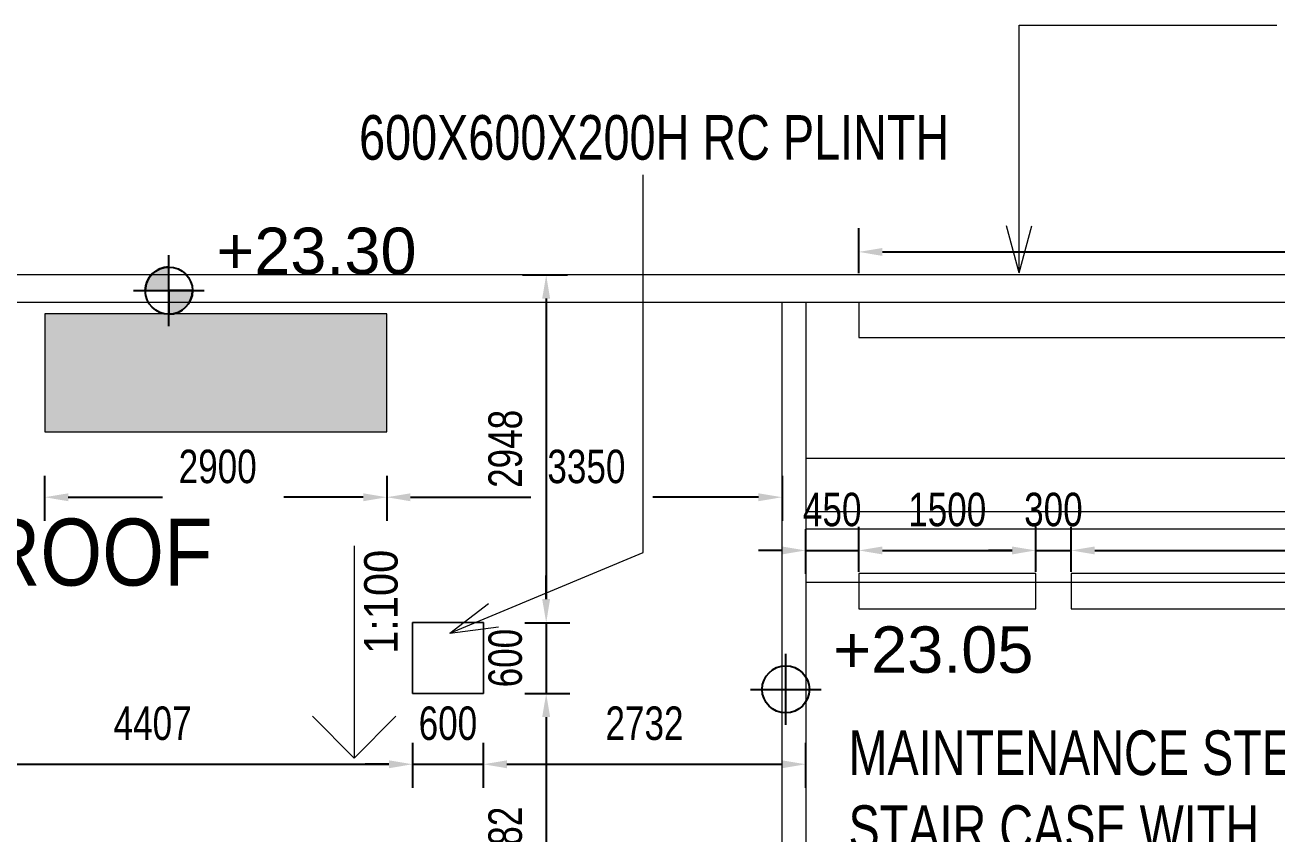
# Model space of a CAD drawing. Header units: millimetres. Extents: x 4021 to 183614, y -11746 to 71065.
# Drawn here: x 46073 to 56684, y 40998 to 47857 of the extents above; entities that cross this region are included whole.
import ezdxf

# ---------------------------------------------------------------- set-up
doc = ezdxf.new("R2010")
doc.units = ezdxf.units.MM
doc.linetypes.add('Hidden', pattern=[7.14375, 4.7625, -2.38125])
for name, color, linetype, lineweight in [('A-ANNO-DIMS', 211, 'Continuous', 5), ('A-ANNO-NOTE', 131, 'Continuous', 25), ('A-DETL', 90, 'Continuous', 9), ('A-DETL-GENF', 92, 'Continuous', 20), ('A-DETL-THIN', 151, 'Continuous', 9), ('A-FLOR', 192, 'Continuous', 9), ('A-GENM', 13, 'Continuous', 20), ('A-WALL', 113, 'Continuous', 20), ('G-ANNO-TEXT', 231, 'Continuous', 5)]:
    doc.layers.add(name, color=color, linetype=linetype, lineweight=lineweight)
doc.styles.add('Arial', font='arial.ttf', dxfattribs={"height": 393.413174})
doc.styles.add('Swis721 BT_1', font='swiss.ttf', dxfattribs={"width": 0.89, "height": 283.821263})
doc.styles.add('Swis721 BT_3', font='swiss.ttf', dxfattribs={"width": 0.75, "height": 283.821263})
doc.styles.add('Swis721 BT_4', font='swiss.ttf', dxfattribs={"width": 0.85, "height": 567.642527})
doc.styles.add('Swis721 BT_5', font='swiss.ttf', dxfattribs={"width": 0.75, "height": 378.428351})
doc.dimstyles.new('DLN_1_5mm', dxfattribs={"dimscale": 304.8, "dimtxt": 300, "dimasz": 0.656168, "dimexe": 0.656168, "dimexo": 0.0625, "dimgap": 0.656168, "dimtad": 1, "dimdec": 0, "dimzin": 0, "dimdsep": 46, "dimtxsty": 'Swis721 BT_3', "dimsah": 1, "dimcen": 0.09, "dimadec": 0, "dimazin": 0, "dimtfac": 1, "dimtdec": 4, "dimtix": 1, "dimtmove": 0, "dimatfit": 3, "dimfxl": 0.656168, "dimfxlon": 1, "dimtvp": 1, "dimtolj": 1, "dimtzin": 0, "dimarcsym": 2})
doc.dimstyles.new('DLN_1_5mm_6', dxfattribs={"dimscale": 304.8, "dimtxt": 300, "dimasz": 0.656168, "dimexe": 0.656168, "dimexo": 0.0625, "dimgap": 0.656168, "dimtad": 1, "dimdec": 0, "dimzin": 0, "dimdsep": 46, "dimtxsty": 'Swis721 BT_3', "dimsah": 1, "dimcen": 0.09, "dimadec": 0, "dimazin": 0, "dimtfac": 1, "dimtdec": 4, "dimtix": 1, "dimtmove": 2, "dimatfit": 3, "dimfxl": 0.656168, "dimfxlon": 1, "dimtvp": 1, "dimtolj": 1, "dimtzin": 0, "dimarcsym": 2})
doc.dimstyles.new('DLN_1_5mm__Left_Text_', dxfattribs={"dimscale": 304.8, "dimtxt": 300, "dimasz": 0.656168, "dimexe": 0.656168, "dimexo": 0.0625, "dimgap": 0.656168, "dimtad": 1, "dimdec": 0, "dimzin": 0, "dimdsep": 46, "dimtxsty": 'Swis721 BT_3', "dimsah": 1, "dimcen": 0.09, "dimadec": 0, "dimazin": 0, "dimtfac": 1, "dimtdec": 4, "dimtix": 1, "dimtmove": 0, "dimatfit": 3, "dimfxl": 0.656168, "dimfxlon": 1, "dimtvp": 1, "dimtolj": 1, "dimtzin": 0, "dimarcsym": 2})

# ---------------------------------------------------------------- blocks, each defined once
blk = doc.blocks.new('Generic Models 2 - Generic Models 2-8616376-Copy of COLOUR_R_F')
at = {"layer": 'A-GENM', "color": 8, "linetype": 'Hidden'}
for p, q in [((61664, 43582), (52689, 43582)), ((52689, 43132), (61214, 43132))]:
    blk.add_line(p, q, dxfattribs=at)
blk = doc.blocks.new('Generic Models 3 - Generic Models 2-8616397-Copy of COLOUR_R_F')
at = {"layer": 'A-GENM', "color": 8, "linetype": 'Hidden'}
for p, q in [((62264, 44182), (52689, 44182)), ((52689, 43732), (61814, 43732))]:
    blk.add_line(p, q, dxfattribs=at)
blk = doc.blocks.new('DLN_Slab Level Mark - SSL-2mm_Type 2-2670448-Copy of COLOUR_R_F')
at = {"layer": 'A-ANNO-NOTE'}
for p, q in [((0, 1.5), (0, -1.5)), ((-1.5, 0), (1.5, 0))]:
    blk.add_line(p, q, dxfattribs=at)
blk.add_circle((0, 0), 1, dxfattribs=at)
blk = doc.blocks.new('DLN_Slab Level Mark - FFL-2mm_Type 2-2670450-Copy of COLOUR_R_F')
at = {"layer": 'A-ANNO-NOTE', "lineweight": 5}
h = blk.add_hatch(color=256, dxfattribs=at)
edge = h.paths.add_edge_path(flags=0)
edge.add_arc((0, 0), 1, 0, 90, ccw=False)
edge.add_line((1, 0), (0, 0))
edge.add_line((0, 0), (0, 1))
h = blk.add_hatch(color=256, dxfattribs=at)
edge = h.paths.add_edge_path(flags=0)
edge.add_arc((0, 0), 1, 180, 270, ccw=False)
edge.add_line((-1, 0), (0, 0))
edge.add_line((0, 0), (0, -1))
at = {"layer": 'A-ANNO-NOTE'}
for p, q in [((0, 1.5), (0, -1.5)), ((0, 1), (0, 0)), ((0, 0), (-1, 0)), ((0, -1), (0, 0)), ((0, 0), (1, 0)), ((-1.5, 0), (1.5, 0))]:
    blk.add_line(p, q, dxfattribs=at)
blk.add_circle((0, 0), 1, dxfattribs=at)
for start, end in [(360, 90), (180, 270)]:
    blk.add_arc((0, 0), 1, start, end, dxfattribs=at)
blk = doc.blocks.new('DIMBLOCK86-Copy of COLOUR_R_F')
at = {"layer": 'A-ANNO-DIMS', "color": 0, "lineweight": -2, "transparency": 16777216}
for p, q in [((52689, 43583), (52689, 43202)), ((53139, 43221), (53139, 43602)), ((52489, 43402), (52289, 43402)), ((52689, 43402), (53139, 43402)), ((53339, 43402), (53539, 43402))]:
    blk.add_line(p, q, dxfattribs=at)
at = {"layer": 'A-ANNO-DIMS', "color": 0, "transparency": 16777216}
for points in [[(52489, 43435), (52489, 43368), (52689, 43402)], [(53339, 43435), (53339, 43368), (53139, 43402)]]:
    blk.add_solid(points, dxfattribs=at)
at = {"layer": 'Defpoints', "color": 0, "transparency": 16777216}
for p in [(52689, 43602), (53139, 43402), (53139, 43202)]:
    blk.add_point(p, dxfattribs=at)
at = {"layer": 'A-ANNO-DIMS', "color": 0, "transparency": 16777216, "insert": (52914, 43747), "char_height": 283.8, "width": 565.71, "attachment_point": 5, "style": 'Swis721 BT_3'}
blk.add_mtext('\\A1;450', dxfattribs=at)
blk = doc.blocks.new('DIMBLOCK87-Copy of COLOUR_R_F')
at = {"layer": 'A-ANNO-DIMS', "color": 0, "lineweight": -2, "transparency": 16777216}
for p, q in [((53139, 43221), (53139, 43602)), ((54639, 43221), (54639, 43602)), ((53339, 43402), (54439, 43402))]:
    blk.add_line(p, q, dxfattribs=at)
at = {"layer": 'A-ANNO-DIMS', "color": 0, "transparency": 16777216}
for points in [[(53339, 43435), (53339, 43368), (53139, 43402)], [(54439, 43435), (54439, 43368), (54639, 43402)]]:
    blk.add_solid(points, dxfattribs=at)
at = {"layer": 'Defpoints', "color": 0, "transparency": 16777216}
for p in [(54639, 43402), (53139, 43202), (54639, 43202)]:
    blk.add_point(p, dxfattribs=at)
at = {"layer": 'A-ANNO-DIMS', "color": 0, "transparency": 16777216, "insert": (53889, 43747), "char_height": 283.8, "width": 754.29, "attachment_point": 5, "style": 'Swis721 BT_3'}
blk.add_mtext('\\A1;1500', dxfattribs=at)
blk = doc.blocks.new('DIMBLOCK88-Copy of COLOUR_R_F')
at = {"layer": 'A-ANNO-DIMS', "color": 0, "lineweight": -2, "transparency": 16777216}
for p, q in [((54639, 43221), (54639, 43602)), ((54939, 43221), (54939, 43602)), ((54439, 43402), (54239, 43402)), ((54639, 43402), (54939, 43402)), ((55139, 43402), (55339, 43402))]:
    blk.add_line(p, q, dxfattribs=at)
at = {"layer": 'A-ANNO-DIMS', "color": 0, "transparency": 16777216}
for points in [[(54439, 43435), (54439, 43368), (54639, 43402)], [(55139, 43435), (55139, 43368), (54939, 43402)]]:
    blk.add_solid(points, dxfattribs=at)
at = {"layer": 'Defpoints', "color": 0, "transparency": 16777216}
for p in [(54939, 43402), (54639, 43202), (54939, 43202)]:
    blk.add_point(p, dxfattribs=at)
at = {"layer": 'A-ANNO-DIMS', "color": 0, "transparency": 16777216, "insert": (54789, 43747), "char_height": 283.8, "width": 565.71, "attachment_point": 5, "style": 'Swis721 BT_3'}
blk.add_mtext('\\A1;300', dxfattribs=at)
blk = doc.blocks.new('DIMBLOCK89-Copy of COLOUR_R_F')
at = {"layer": 'A-ANNO-DIMS', "color": 0, "lineweight": -2, "transparency": 16777216}
for p, q in [((54939, 43221), (54939, 43602)), ((59259, 43221), (59259, 43602)), ((55139, 43402), (59059, 43402))]:
    blk.add_line(p, q, dxfattribs=at)
at = {"layer": 'A-ANNO-DIMS', "color": 0, "transparency": 16777216}
for points in [[(55139, 43435), (55139, 43368), (54939, 43402)], [(59059, 43435), (59059, 43368), (59259, 43402)]]:
    blk.add_solid(points, dxfattribs=at)
at = {"layer": 'Defpoints', "color": 0, "transparency": 16777216}
for p in [(59259, 43402), (54939, 43202), (59259, 43202)]:
    blk.add_point(p, dxfattribs=at)
at = {"layer": 'A-ANNO-DIMS', "color": 0, "transparency": 16777216, "insert": (57099, 43747), "char_height": 283.8, "width": 754.29, "attachment_point": 5, "style": 'Swis721 BT_3'}
blk.add_mtext('\\A1;4320', dxfattribs=at)
blk = doc.blocks.new('DIMBLOCK91-Copy of COLOUR_R_F')
at = {"layer": 'A-ANNO-DIMS', "color": 0, "lineweight": -2, "transparency": 16777216}
for p, q in [((53139, 45752), (53139, 46133)), ((62939, 45752), (62939, 46133)), ((53339, 45933), (62739, 45933))]:
    blk.add_line(p, q, dxfattribs=at)
at = {"layer": 'A-ANNO-DIMS', "color": 0, "transparency": 16777216}
for points in [[(53339, 45966), (53339, 45899), (53139, 45933)], [(62739, 45966), (62739, 45899), (62939, 45933)]]:
    blk.add_solid(points, dxfattribs=at)
at = {"layer": 'Defpoints', "color": 0, "transparency": 16777216}
for p in [(62939, 45933), (53139, 45733), (62939, 45733)]:
    blk.add_point(p, dxfattribs=at)
at = {"layer": 'A-ANNO-DIMS', "color": 0, "transparency": 16777216, "insert": (58039, 46278), "char_height": 283.8, "width": 754.29, "attachment_point": 5, "style": 'Swis721 BT_3'}
blk.add_mtext('\\A1;9800', dxfattribs=at)
blk = doc.blocks.new('DIMBLOCK115-Copy of COLOUR_R_F')
at = {"layer": 'A-ANNO-DIMS', "color": 0, "lineweight": -2, "transparency": 16777216}
for p, q in [((46239, 44034), (46239, 43653)), ((49139, 44034), (49139, 43653)), ((46439, 43853), (47237, 43853)), ((48939, 43853), (48267, 43853))]:
    blk.add_line(p, q, dxfattribs=at)
at = {"layer": 'A-ANNO-DIMS', "color": 0, "transparency": 16777216}
for points in [[(46439, 43886), (46439, 43819), (46239, 43853)], [(48939, 43886), (48939, 43819), (49139, 43853)]]:
    blk.add_solid(points, dxfattribs=at)
at = {"layer": 'Defpoints', "color": 0, "transparency": 16777216}
for p in [(46239, 44053), (49139, 44053), (49139, 43853)]:
    blk.add_point(p, dxfattribs=at)
at = {"layer": 'A-ANNO-DIMS', "color": 0, "transparency": 16777216, "insert": (47375, 44256), "char_height": 283.8, "width": 754.29, "attachment_point": 1, "line_spacing_factor": 1.00667, "style": 'Swis721 BT_3'}
blk.add_mtext('\\A1;2900', dxfattribs=at)
blk = doc.blocks.new('DIMBLOCK116-Copy of COLOUR_R_F')
at = {"layer": 'A-ANNO-DIMS', "color": 0, "lineweight": -2, "transparency": 16777216}
for p, q in [((49139, 44034), (49139, 43653)), ((52489, 44034), (52489, 43653)), ((49339, 43853), (50361, 43853)), ((52289, 43853), (51394, 43853))]:
    blk.add_line(p, q, dxfattribs=at)
at = {"layer": 'A-ANNO-DIMS', "color": 0, "transparency": 16777216}
for points in [[(49339, 43886), (49339, 43819), (49139, 43853)], [(52289, 43886), (52289, 43819), (52489, 43853)]]:
    blk.add_solid(points, dxfattribs=at)
at = {"layer": 'Defpoints', "color": 0, "transparency": 16777216}
for p in [(49139, 44053), (52489, 44053), (52489, 43853)]:
    blk.add_point(p, dxfattribs=at)
at = {"layer": 'A-ANNO-DIMS', "color": 0, "transparency": 16777216, "insert": (50500, 44256), "char_height": 283.8, "width": 754.29, "attachment_point": 1, "line_spacing_factor": 1.00667, "style": 'Swis721 BT_3'}
blk.add_mtext('\\A1;3350', dxfattribs=at)
blk = doc.blocks.new('DIMBLOCK126-Copy of COLOUR_R_F')
at = {"layer": 'A-ANNO-DIMS', "color": 0, "lineweight": -2, "transparency": 16777216}
for p, q in [((44950, 41770), (44950, 41389)), ((49357, 41770), (49357, 41389)), ((45150, 41589), (49157, 41589))]:
    blk.add_line(p, q, dxfattribs=at)
at = {"layer": 'A-ANNO-DIMS', "color": 0, "transparency": 16777216}
for points in [[(45150, 41622), (45150, 41555), (44950, 41589)], [(49157, 41622), (49157, 41555), (49357, 41589)]]:
    blk.add_solid(points, dxfattribs=at)
at = {"layer": 'Defpoints', "color": 0, "transparency": 16777216}
for p in [(44950, 41789), (49357, 41789), (49357, 41589)]:
    blk.add_point(p, dxfattribs=at)
at = {"layer": 'A-ANNO-DIMS', "color": 0, "transparency": 16777216, "insert": (47154, 41935), "char_height": 283.8, "width": 754.29, "attachment_point": 5, "style": 'Swis721 BT_3'}
blk.add_mtext('\\A1;4407', dxfattribs=at)
blk = doc.blocks.new('DIMBLOCK127-Copy of COLOUR_R_F')
at = {"layer": 'A-ANNO-DIMS', "color": 0, "lineweight": -2, "transparency": 16777216}
for p, q in [((49357, 41770), (49357, 41389)), ((49957, 41770), (49957, 41389)), ((49157, 41589), (48957, 41589)), ((49357, 41589), (49957, 41589)), ((50157, 41589), (50357, 41589))]:
    blk.add_line(p, q, dxfattribs=at)
at = {"layer": 'A-ANNO-DIMS', "color": 0, "transparency": 16777216}
for points in [[(49157, 41622), (49157, 41555), (49357, 41589)], [(50157, 41622), (50157, 41555), (49957, 41589)]]:
    blk.add_solid(points, dxfattribs=at)
at = {"layer": 'Defpoints', "color": 0, "transparency": 16777216}
for p in [(49357, 41789), (49957, 41789), (49957, 41589)]:
    blk.add_point(p, dxfattribs=at)
at = {"layer": 'A-ANNO-DIMS', "color": 0, "transparency": 16777216, "insert": (49657, 41935), "char_height": 283.8, "width": 565.71, "attachment_point": 5, "style": 'Swis721 BT_3'}
blk.add_mtext('\\A1;600', dxfattribs=at)
blk = doc.blocks.new('DIMBLOCK128-Copy of COLOUR_R_F')
at = {"layer": 'A-ANNO-DIMS', "color": 0, "lineweight": -2, "transparency": 16777216}
for p, q in [((49957, 41770), (49957, 41389)), ((52689, 41770), (52689, 41389)), ((50157, 41589), (52489, 41589))]:
    blk.add_line(p, q, dxfattribs=at)
at = {"layer": 'A-ANNO-DIMS', "color": 0, "transparency": 16777216}
for points in [[(50157, 41622), (50157, 41555), (49957, 41589)], [(52489, 41622), (52489, 41555), (52689, 41589)]]:
    blk.add_solid(points, dxfattribs=at)
at = {"layer": 'Defpoints', "color": 0, "transparency": 16777216}
for p in [(49957, 41789), (52689, 41789), (52689, 41589)]:
    blk.add_point(p, dxfattribs=at)
at = {"layer": 'A-ANNO-DIMS', "color": 0, "transparency": 16777216, "insert": (51323, 41935), "char_height": 283.8, "width": 754.29, "attachment_point": 5, "style": 'Swis721 BT_3'}
blk.add_mtext('\\A1;2732', dxfattribs=at)
blk = doc.blocks.new('DIMBLOCK132-Copy of COLOUR_R_F')
at = {"layer": 'A-ANNO-DIMS', "color": 0, "lineweight": -2, "transparency": 16777216}
for p, q in [((50671, 45737), (50290, 45737)), ((50490, 45537), (50490, 42989)), ((50309, 42789), (50690, 42789))]:
    blk.add_line(p, q, dxfattribs=at)
at = {"layer": 'A-ANNO-DIMS', "color": 0, "transparency": 16777216}
for points in [[(50456, 45537), (50523, 45537), (50490, 45737)], [(50456, 42989), (50523, 42989), (50490, 42789)]]:
    blk.add_solid(points, dxfattribs=at)
at = {"layer": 'Defpoints', "color": 0, "transparency": 16777216}
for p in [(50690, 45737), (50290, 42789), (50490, 42789)]:
    blk.add_point(p, dxfattribs=at)
at = {"layer": 'A-ANNO-DIMS', "color": 0, "transparency": 16777216, "insert": (50144, 44263), "char_height": 283.8, "width": 754.29, "attachment_point": 5, "rotation": 90, "style": 'Swis721 BT_3'}
blk.add_mtext('\\A1;2948', dxfattribs=at)
blk = doc.blocks.new('DIMBLOCK133-Copy of COLOUR_R_F')
at = {"layer": 'A-ANNO-DIMS', "color": 0, "lineweight": -2, "transparency": 16777216}
for p, q in [((50490, 42989), (50490, 43189)), ((50309, 42789), (50690, 42789)), ((50490, 42789), (50490, 42189)), ((50309, 42189), (50690, 42189)), ((50490, 41989), (50490, 41789))]:
    blk.add_line(p, q, dxfattribs=at)
at = {"layer": 'A-ANNO-DIMS', "color": 0, "transparency": 16777216}
for points in [[(50456, 42989), (50523, 42989), (50490, 42789)], [(50456, 41989), (50523, 41989), (50490, 42189)]]:
    blk.add_solid(points, dxfattribs=at)
at = {"layer": 'Defpoints', "color": 0, "transparency": 16777216}
for p in [(50290, 42789), (50290, 42189), (50490, 42189)]:
    blk.add_point(p, dxfattribs=at)
at = {"layer": 'A-ANNO-DIMS', "color": 0, "transparency": 16777216, "insert": (50144, 42489), "char_height": 283.8, "width": 565.71, "attachment_point": 5, "rotation": 90, "style": 'Swis721 BT_3'}
blk.add_mtext('\\A1;600', dxfattribs=at)
blk = doc.blocks.new('DIMBLOCK134-Copy of COLOUR_R_F')
at = {"layer": 'A-ANNO-DIMS', "color": 0, "lineweight": -2, "transparency": 16777216}
for p, q in [((50309, 42189), (50690, 42189)), ((50490, 41989), (50490, 39807)), ((50309, 39607), (50690, 39607))]:
    blk.add_line(p, q, dxfattribs=at)
at = {"layer": 'A-ANNO-DIMS', "color": 0, "transparency": 16777216}
for points in [[(50456, 41989), (50523, 41989), (50490, 42189)], [(50456, 39807), (50523, 39807), (50490, 39607)]]:
    blk.add_solid(points, dxfattribs=at)
at = {"layer": 'Defpoints', "color": 0, "transparency": 16777216}
for p in [(50290, 42189), (50290, 39607), (50490, 39607)]:
    blk.add_point(p, dxfattribs=at)
at = {"layer": 'A-ANNO-DIMS', "color": 0, "transparency": 16777216, "insert": (50144, 40898), "char_height": 283.8, "width": 754.29, "attachment_point": 5, "rotation": 90, "style": 'Swis721 BT_3'}
blk.add_mtext('\\A1;2582', dxfattribs=at)

msp = doc.modelspace()

# ---------------------------------------------------------------- hatches: boundary and pattern name
at = {"layer": 'A-DETL-GENF'}
msp.add_hatch(color=7, dxfattribs=at).paths.add_polyline_path([(49139.3, 44407.5), (49139.3, 45407.5), (46239.3, 45407.5), (46239.3, 44407.5)], flags=0)

# ---------------------------------------------------------------- linework, layer by layer
at = {"layer": 'A-DETL'}
for p, q in [((49357.3, 42789.5), (49957.3, 42789.5)), ((49357.3, 42189.5), (49357.3, 42789.5)), ((49957.3, 42789.5), (49957.3, 42189.5)), ((49957.3, 42189.5), (49357.3, 42189.5))]:
    msp.add_line(p, q, dxfattribs=at)
at = {"layer": 'A-DETL-THIN'}
for p, q in [((49139.3, 45407.5), (46239.3, 45407.5)), ((46239.3, 45407.5), (46239.3, 44407.5)), ((49139.3, 44407.5), (49139.3, 45407.5)), ((46239.3, 44407.5), (49139.3, 44407.5)), ((48863.3, 43441.9), (48863.3, 41641.9)), ((48863.3, 41641.9), (48509.7, 41995.4)), ((48863.3, 41641.9), (49216.8, 41995.4))]:
    msp.add_line(p, q, dxfattribs=at)
at = {"layer": 'A-FLOR'}
for p, q in [((63109.3, 45737.5), (37609.7, 45737.5)), ((37839.7, 45507.5), (63139.3, 45507.5)), ((53139.3, 45507.5), (53139.3, 45207.5)), ((53139.3, 45207.5), (62639.3, 45207.5)), ((54639.3, 43207.5), (53139.3, 43207.5)), ((53139.3, 43207.5), (53139.3, 43156.3)), ((54639.3, 43133.6), (54639.3, 43207.5)), ((59259.3, 43207.5), (54939.3, 43207.5)), ((54939.3, 43207.5), (54939.3, 43133.8)), ((53139.3, 43154.3), (53139.3, 43139.3)), ((53139.3, 43138), (53139.3, 42907.5)), ((54639.3, 42907.5), (54639.3, 43132.5)), ((54939.3, 43132.5), (54939.3, 42907.5)), ((53139.3, 42907.5), (54639.3, 42907.5)), ((54939.3, 42907.5), (59259.3, 42907.5)), ((49957.3, 42789.5), (49357.3, 42789.5)), ((49357.3, 42789.5), (49357.3, 42189.5)), ((49957.3, 42189.5), (49957.3, 42789.5)), ((49357.3, 42189.5), (49957.3, 42189.5))]:
    msp.add_line(p, q, dxfattribs=at)
at = {"layer": 'A-WALL', "color": 250, "lineweight": 15}
for p, q in [((52489.3, 39807.5), (52489.3, 45507.5)), ((52689.3, 45507.5), (52689.3, 39607.5))]:
    msp.add_line(p, q, dxfattribs=at)
at = {"layer": 'G-ANNO-TEXT', "color": 130}
for p, q in [((54497.5, 47856.5), (56682.8, 47856.5)), ((54497.5, 45754.6), (54497.5, 47856.5)), ((51311.9, 43384.3), (51311.9, 46587.4)), ((54497.5, 45754.6), (54390.4, 46154.6)), ((54497.5, 45754.6), (54604.7, 46154.6)), ((49674.4, 42699.7), (51311.9, 43384.3)), ((49674.4, 42699.7), (50002.1, 42952.9)), ((49674.4, 42699.7), (50084.8, 42755.1))]:
    msp.add_line(p, q, dxfattribs=at)

# ---------------------------------------------------------------- block references
at = {"layer": 'A-ANNO-NOTE'}
for name, p, xscale, yscale, zscale, rotation in [('DLN_Slab Level Mark - FFL-2mm_Type 2-2670450-Copy of COLOUR_R_F', (47292.1, 45604.5), 200, 200, 200, 89.99999999999959), ('DLN_Slab Level Mark - SSL-2mm_Type 2-2670448-Copy of COLOUR_R_F', (52520.4, 42223.9), 200.0000000000001, 200.0000000000001, 200.0000000000001, 90.00000000000021)]:
    msp.add_blockref(name, p, dxfattribs=dict(at, xscale=xscale, yscale=yscale, zscale=zscale, rotation=rotation))
at = {"layer": 'A-GENM', "color": 8, "linetype": 'Hidden'}
for name in ['Generic Models 3 - Generic Models 2-8616397-Copy of COLOUR_R_F', 'Generic Models 2 - Generic Models 2-8616376-Copy of COLOUR_R_F']:
    msp.add_blockref(name, (0, 0), dxfattribs=at)

# ---------------------------------------------------------------- texts
at = {"layer": 'A-ANNO-NOTE', "lineweight": 5, "char_height": 393.41, "width": 2020.8, "attachment_point": 1, "line_spacing_factor": 0.938532, "style": 'Arial'}
for s, insert in [('+23.30', (47694.9, 46138.6)), ('+23.05', (52923.2, 42757.9))]:
    msp.add_mtext(s, dxfattribs=dict(at, insert=insert))
at = {"layer": 'G-ANNO-TEXT', "color": 7, "attachment_point": 1, "line_spacing_factor": 1.00667}
for s, insert, char_height, width, style in [('600X600X200H RC PLINTH', (48903.9, 47092.8), 378.428, 5779.2, 'Swis721 BT_5'), ('FLAT ROOF', (43880.6, 43671.6), 567.64, 4348.8, 'Swis721 BT_4'), ('MAINTENANCE STEEL\\PSTAIR CASE WITH\\PRAILING ON BOTH SIDE', (53052.4, 41875.7), 378.428, 5256, 'Swis721 BT_5')]:
    msp.add_mtext(s, dxfattribs=dict(at, insert=insert, char_height=char_height, width=width, style=style))
at = {"layer": 'G-ANNO-TEXT', "color": 7, "insert": (48470.5, 42524.4), "char_height": 283.82, "width": 1047.6, "attachment_point": 1, "rotation": 90, "line_spacing_factor": 1.00667, "style": 'Swis721 BT_1'}
msp.add_mtext('\\P1:100', dxfattribs=at)

# ---------------------------------------------------------------- dimensions: what is measured, and where the dimension line sits
at = {"layer": 'A-ANNO-DIMS'}
for base, p1, p2, dimstyle, override, picture, middle in [((62939.3, 45932.6), (53139.3, 45732.6), (62939.3, 45732.6), 'DLN_1_5mm', {"dimpost": '<>', "dimfxl": 9800}, 'DIMBLOCK91-Copy of COLOUR_R_F', (58039.3, 46278.4)), ((53139.3, 43401.6), (52689.3, 43601.6), (53139.3, 43201.6), 'DLN_1_5mm', {"dimpost": '<>', "dimfxl": 602.079729}, 'DIMBLOCK86-Copy of COLOUR_R_F', (52914.3, 43747.4)), ((54639.3, 43401.6), (53139.3, 43201.6), (54639.3, 43201.6), 'DLN_1_5mm', {"dimpost": '<>', "dimfxl": 1500}, 'DIMBLOCK87-Copy of COLOUR_R_F', (53889.3, 43747.4)), ((54939.3, 43401.6), (54639.3, 43201.6), (54939.3, 43201.6), 'DLN_1_5mm', {"dimpost": '<>', "dimfxl": 300}, 'DIMBLOCK88-Copy of COLOUR_R_F', (54789.3, 43747.4)), ((59259.3, 43401.6), (54939.3, 43201.6), (59259.3, 43201.6), 'DLN_1_5mm', {"dimpost": '<>', "dimfxl": 4320}, 'DIMBLOCK89-Copy of COLOUR_R_F', (57099.3, 43747.4)), ((49357.3, 41588.7), (44950.3, 41788.7), (49357.3, 41788.7), 'DLN_1_5mm__Left_Text_', {"dimpost": '<>', "dimfxl": 4407}, 'DIMBLOCK126-Copy of COLOUR_R_F', (47153.8, 41934.6)), ((49957.3, 41588.7), (49357.3, 41788.7), (49957.3, 41788.7), 'DLN_1_5mm__Left_Text_', {"dimpost": '<>', "dimfxl": 600}, 'DIMBLOCK127-Copy of COLOUR_R_F', (49657.3, 41934.6)), ((52689.3, 41588.7), (49957.3, 41788.7), (52689.3, 41788.7), 'DLN_1_5mm__Left_Text_', {"dimpost": '<>', "dimfxl": 2732.000002}, 'DIMBLOCK128-Copy of COLOUR_R_F', (51323.3, 41934.6))]:
    dim = msp.add_linear_dim(base=base, p1=p1, p2=p2, dimstyle=dimstyle, override=override, dxfattribs=at)
    dim.commit()
    dim.dimension.update_dxf_attribs({"geometry": picture, "text_midpoint": middle})
for base, p1, p2, override, picture, middle in [((50489.7, 42789.5), (50689.7, 45737.5), (50289.7, 42789.5), {"dimpost": '<>', "dimfxl": 2975.013277}, 'DIMBLOCK132-Copy of COLOUR_R_F', (50143.9, 44263.5)), ((50489.7, 42189.5), (50289.7, 42789.5), (50289.7, 42189.5), {"dimpost": '<>', "dimfxl": 600}, 'DIMBLOCK133-Copy of COLOUR_R_F', (50143.9, 42489.5)), ((50489.7, 39607.5), (50289.7, 42189.5), (50289.7, 39607.5), {"dimpost": '<>', "dimfxl": 2582.000012}, 'DIMBLOCK134-Copy of COLOUR_R_F', (50143.9, 40898.5))]:
    dim = msp.add_linear_dim(base=base, p1=p1, p2=p2, angle=90, dimstyle='DLN_1_5mm__Left_Text_', override=override, dxfattribs=at)
    dim.commit()
    dim.dimension.update_dxf_attribs({"geometry": picture, "text_midpoint": middle})
for base, p1, p2, override, picture, middle in [((49139.3, 43852.6), (46239.3, 44052.6), (49139.3, 44052.6), {"dimpost": '<>', "dimfxl": 2900}, 'DIMBLOCK115-Copy of COLOUR_R_F', (47752.2, 44066.5)), ((52489.3, 43852.6), (49139.3, 44052.6), (52489.3, 44052.6), {"dimpost": '<>', "dimfxl": 3350}, 'DIMBLOCK116-Copy of COLOUR_R_F', (50877.2, 44066.5))]:
    dim = msp.add_linear_dim(base=base, p1=p1, p2=p2, dimstyle='DLN_1_5mm_6', override=override, dxfattribs=at)
    dim.commit()
    dim.dimension.update_dxf_attribs({"geometry": picture, "text_midpoint": middle, "dimtype": 160})

doc.saveas('drawing.dxf')
